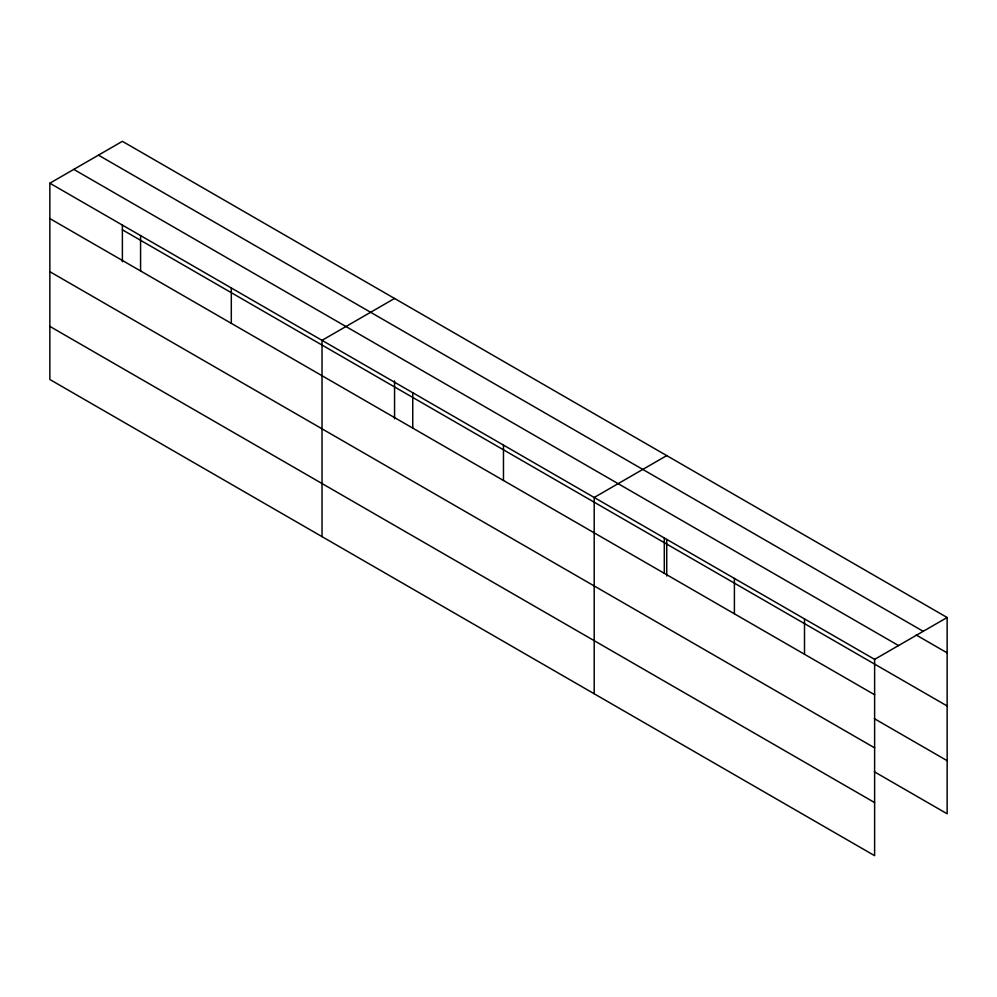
<?xml version="1.0" encoding="UTF-8"?>
<svg xmlns="http://www.w3.org/2000/svg" width="997" height="997" viewBox="0 0 997 997"><rect width="100%" height="100%" fill="white"/><g stroke="black" fill="none" stroke-linecap="round" stroke-linejoin="round"><path stroke-width="1.5" d="M874.618 747.85L874.618 659.378L49.85 183.211L49.85 379.496L874.618 855.675L874.618 747.85L49.85 271.683M874.344 771.765L947.15 813.789L947.15 617.504L122.382 141.325L49.85 183.211M394.563 298.464L322.019 340.338L322.019 536.635M666.731 455.604L594.2 497.478L594.2 693.775M874.618 659.378L947.15 617.504M98.454 155.146L923.21 631.325M916.143 634.964L947.15 652.873M73.79 169.39L898.546 645.558M122.382 229.796L947.15 705.976M49.85 218.58L874.618 694.747M874.344 718.663L947.15 760.686M49.85 326.393L874.618 802.573M804.504 618.9L804.504 654.269M734.403 578.434L734.403 613.803M666.731 539.527L666.731 575.992M664.301 537.956L664.301 573.325M503.473 445.098L503.473 480.467M412.746 392.718L412.746 428.087M394.563 380.866L394.563 418.852M231.304 287.959L231.304 323.327M140.577 235.579L140.577 270.96M122.382 225.247L122.382 261.713"/></g></svg>
